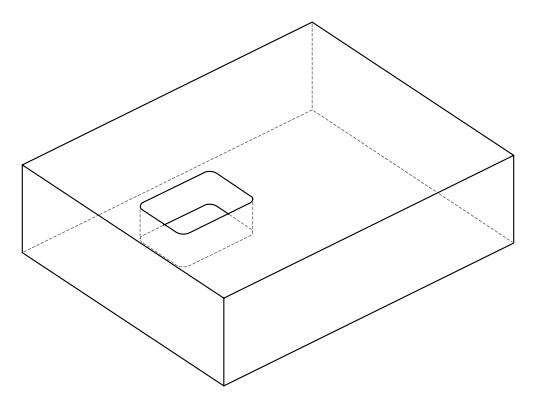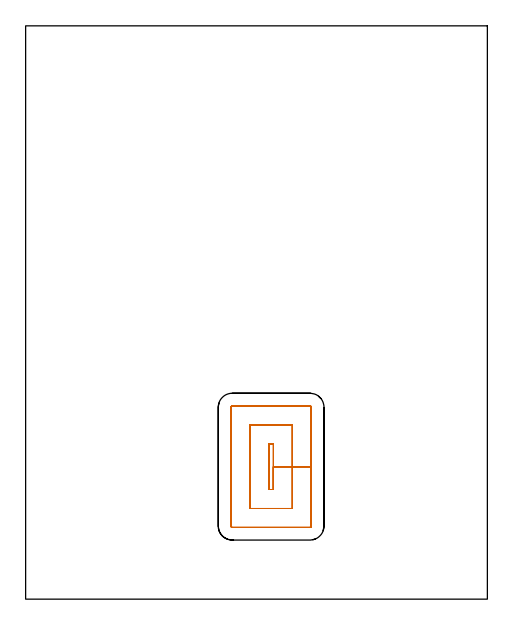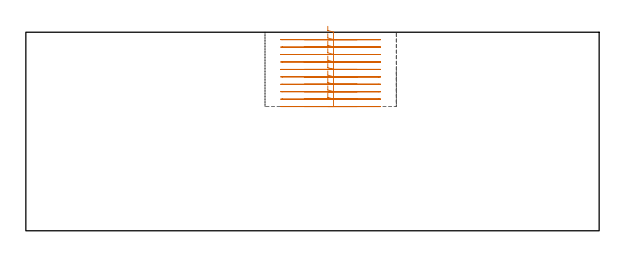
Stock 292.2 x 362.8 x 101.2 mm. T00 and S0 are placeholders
(PLAN: 1 operations, 0 tool changes, 11.1 min)
(1 MILL_RECTANGULAR_POCKET | POCKET_RECTANGULAR_STRAIGHT | NXT0201_012 | Follow Part, ap 4, ae 75% | 11.13 min | 233043 mm3)
(TOOL NXT0201_012 | ENDMILL 16mm [2P460-1600-NA 1630] | D16 FL38 Z6)
(OP 1 MILL_RECTANGULAR_POCKET)
G17 G21 G94 G90
T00 M6
G54
G17 G0 G90 X153.9 Y77.391 S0 M3
G43 Z111.2 H1
Z104.2
G94 G1 Y69.4 Z102.059 F250.
X156.8 Z101.282
Y83.85 Z97.41
Y98.3 F500.
X153.9
Y69.4
X156.8
Y83.85
X168.8
Y110.3
X141.9
Y57.4
X168.8
Y83.85
X180.8
Y121.4
G3 X179.9 Y122.3 R0.9
G1 X130.8
G3 X129.9 Y121.4 R0.9
G1 Y46.3
G3 X130.8 Y45.4 R0.9
G1 X179.9
G3 X180.8 Y46.3 R0.9
G1 Y83.85
Y84.85
G0 X153.9 Y77.391 Z100.41
G1 Y69.4 Z98.269 F250.
X156.8 Z97.492
Y83.85 Z93.62
Y98.3 F500.
X153.9
Y69.4
X156.8
Y83.85
X168.8
Y110.3
X141.9
Y57.4
X168.8
Y83.85
X180.8
Y121.4
G3 X179.9 Y122.3 R0.9
G1 X130.8
G3 X129.9 Y121.4 R0.9
G1 Y46.3
G3 X130.8 Y45.4 R0.9
G1 X179.9
G3 X180.8 Y46.3 R0.9
G1 Y83.85
Y84.85
G0 X153.9 Y77.391 Z96.62
G1 Y69.4 Z94.479 F250.
X156.8 Z93.702
Y83.85 Z89.83
Y98.3 F500.
X153.9
Y69.4
X156.8
Y83.85
X168.8
Y110.3
X141.9
Y57.4
X168.8
Y83.85
X180.8
Y121.4
G3 X179.9 Y122.3 R0.9
G1 X130.8
G3 X129.9 Y121.4 R0.9
G1 Y46.3
G3 X130.8 Y45.4 R0.9
G1 X179.9
G3 X180.8 Y46.3 R0.9
G1 Y83.85
Y84.85
G0 X153.9 Y77.391 Z92.83
G1 Y69.4 Z90.689 F250.
X156.8 Z89.912
Y83.85 Z86.04
Y98.3 F500.
X153.9
Y69.4
X156.8
Y83.85
X168.8
Y110.3
X141.9
Y57.4
X168.8
Y83.85
X180.8
Y121.4
G3 X179.9 Y122.3 R0.9
G1 X130.8
G3 X129.9 Y121.4 R0.9
G1 Y46.3
G3 X130.8 Y45.4 R0.9
G1 X179.9
G3 X180.8 Y46.3 R0.9
G1 Y83.85
Y84.85
G0 X153.9 Y77.391 Z89.04
G1 Y69.4 Z86.899 F250.
X156.8 Z86.122
Y83.85 Z82.25
Y98.3 F500.
X153.9
Y69.4
X156.8
Y83.85
X168.8
Y110.3
X141.9
Y57.4
X168.8
Y83.85
X180.8
Y121.4
G3 X179.9 Y122.3 R0.9
G1 X130.8
G3 X129.9 Y121.4 R0.9
G1 Y46.3
G3 X130.8 Y45.4 R0.9
G1 X179.9
G3 X180.8 Y46.3 R0.9
G1 Y83.85
Y84.85
G0 X153.9 Y77.391 Z85.25
G1 Y69.4 Z83.109 F250.
X156.8 Z82.332
Y83.85 Z78.46
Y98.3 F500.
X153.9
Y69.4
X156.8
Y83.85
X168.8
Y110.3
X141.9
Y57.4
X168.8
Y83.85
X180.8
Y121.4
G3 X179.9 Y122.3 R0.9
G1 X130.8
G3 X129.9 Y121.4 R0.9
G1 Y46.3
G3 X130.8 Y45.4 R0.9
G1 X179.9
G3 X180.8 Y46.3 R0.9
G1 Y83.85
Y84.85
G0 X153.9 Y77.391 Z81.46
G1 Y69.4 Z79.319 F250.
X156.8 Z78.542
Y83.85 Z74.67
Y98.3 F500.
X153.9
Y69.4
X156.8
Y83.85
X168.8
Y110.3
X141.9
Y57.4
X168.8
Y83.85
X180.8
Y121.4
G3 X179.9 Y122.3 R0.9
G1 X130.8
G3 X129.9 Y121.4 R0.9
G1 Y46.3
G3 X130.8 Y45.4 R0.9
G1 X179.9
G3 X180.8 Y46.3 R0.9
G1 Y83.85
Y84.85
G0 X153.9 Y77.391 Z77.67
G1 Y69.4 Z75.529 F250.
X156.8 Z74.752
Y83.85 Z70.88
Y98.3 F500.
X153.9
Y69.4
X156.8
Y83.85
X168.8
Y110.3
X141.9
Y57.4
X168.8
Y83.85
X180.8
Y121.4
G3 X179.9 Y122.3 R0.9
G1 X130.8
G3 X129.9 Y121.4 R0.9
G1 Y46.3
G3 X130.8 Y45.4 R0.9
G1 X179.9
G3 X180.8 Y46.3 R0.9
G1 Y83.85
Y84.85
G0 X153.9 Y77.391 Z73.88
G1 Y69.4 Z71.739 F250.
X156.8 Z70.962
Y83.85 Z67.09
Y98.3 F500.
X153.9
Y69.4
X156.8
Y83.85
X168.8
Y110.3
X141.9
Y57.4
X168.8
Y83.85
X180.8
Y121.4
G3 X179.9 Y122.3 R0.9
G1 X130.8
G3 X129.9 Y121.4 R0.9
G1 Y46.3
G3 X130.8 Y45.4 R0.9
G1 X179.9
G3 X180.8 Y46.3 R0.9
G1 Y83.85
Y84.85
G0 X153.9 Y77.391 Z70.09
G1 Y69.4 Z67.949 F250.
X156.8 Z67.172
Y83.85 Z63.3
Y98.3 F500.
X153.9
Y69.4
X156.8
Y83.85
X168.8
Y110.3
X141.9
Y57.4
X168.8
Y83.85
X180.8
Y121.4
G3 X179.9 Y122.3 R0.9
G1 X130.8
G3 X129.9 Y121.4 R0.9
G1 Y46.3
G3 X130.8 Y45.4 R0.9
G1 X179.9
G3 X180.8 Y46.3 R0.9
G1 Y83.85
Y84.85
G0 Z111.2
M5
M2
